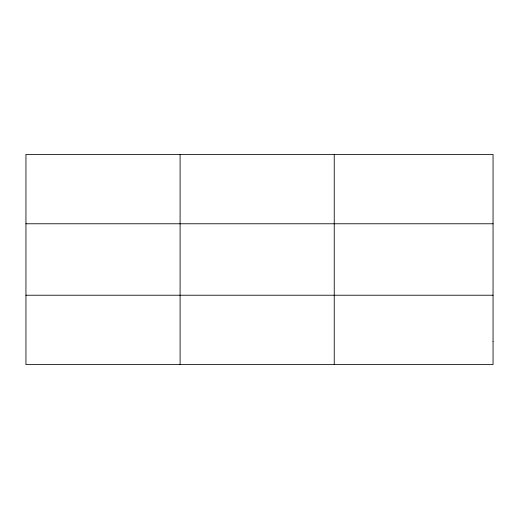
<?xml version="1.0" encoding="UTF-8"?>
<svg xmlns="http://www.w3.org/2000/svg" width="519" height="519" viewBox="0 0 519 519"><rect width="100%" height="100%" fill="white"/><g stroke="black" fill="none" stroke-linecap="round" stroke-linejoin="round"><path stroke-width="0.78" d="M180.093 364.572L180.093 154.428M334.236 364.572L334.236 154.428M25.95 223.773L493.05 223.773M25.95 295.227L493.05 295.227M493.05 341.457L493.05 364.572L25.95 364.572L25.95 154.428L493.05 154.428L493.05 341.457"/></g></svg>
